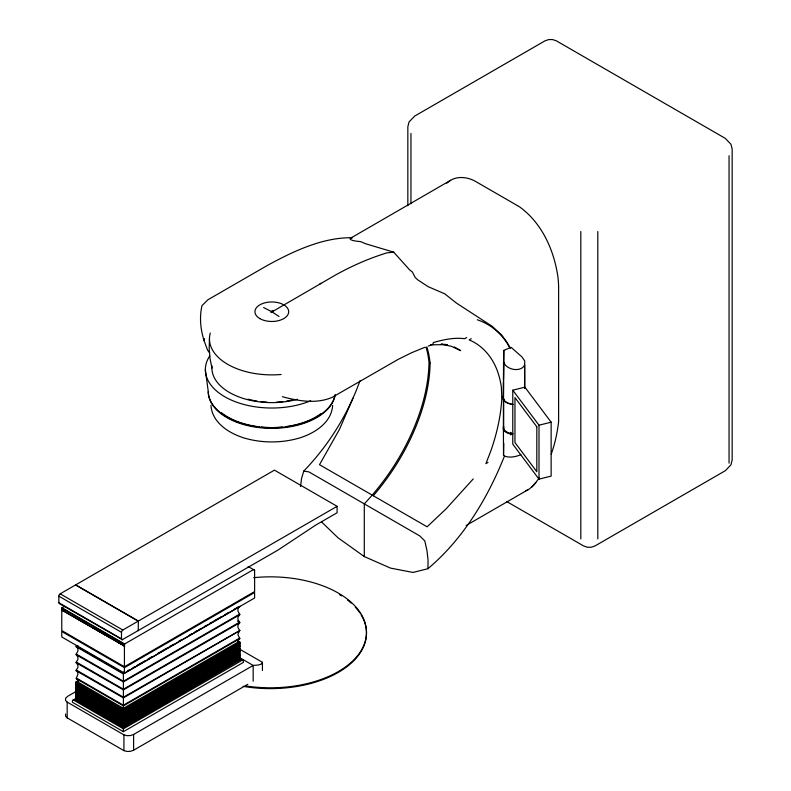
<?xml version="1.0" encoding="UTF-8"?>
<svg xmlns="http://www.w3.org/2000/svg" width="791" height="791" viewBox="0 0 791 791"><rect width="100%" height="100%" fill="white"/><g stroke="black" fill="none" stroke-linecap="round" stroke-linejoin="round"><path stroke-width="1.19" d="M122.585 639.771L59.414 603.652L58.841 602.722L58.841 596.157A1.889 1.088 -60 0 1 60.185 593.833L274.437 470.141L337.095 506.319L337.095 512.756L315.688 525.115L277.681 550.269L122.071 639.83L121.498 638.901L121.507 632.335A1.889 1.088 -60 0 1 122.842 630.012L337.095 506.319M503.402 399.386L503.808 350.383L511.105 347.318L521.971 356.949L524.71 360.923L524.611 388.203M240.335 660.05L243.183 660.198L243.44 662.364L123.396 731.675L72.426 702.25L72.495 700.253L75.531 699.936L123.396 727.562L240.335 659.832L239.554 659.447L123.396 726.514L75.501 698.848L76.322 698.374L123.396 725.545L240.365 658.013L239.564 657.539L123.396 724.615L75.748 697.296L76.312 696.485M503.471 382.795L503.402 426.28A11.104 6.407 0 0 0 511.243 434.13M503.511 379.196L503.808 350.383M321.611 521.991L338.064 537.821L364.285 556.567L390.517 568.106L413.031 572.447L427.911 568.699L428.06 560.206L427.021 550.882L424.807 540.935L419.695 535.873L308.885 471.891L303.774 471.06L301.559 478.446L300.521 486.564M209.447 338.874L209.18 348.643L210.001 358.392L211.919 368.042M501.82 397.28L501.336 386.937A126.896 73.266 -60 0 0 498.379 373.925C493.9 359.213 483.617 345.815 469.142 339.903L471.248 338.686M520.854 454.588A11.104 4.528 -11.6 0 1 503.531 455.013L503.778 443.365M65.653 714.006L65.544 716.162L67.314 718.001M209.674 352.885L207.549 350.126L204.167 340.881L204.533 338.657M332.665 405.447C331.548 421.929 316.074 432.331 301.776 437.225L300.877 437.601C282.021 443.375 261.603 443.375 242.748 437.601L241.838 437.225C227.551 432.331 212.077 421.929 210.96 405.447M430.67 344.54L432.717 344.787L433.32 342.562C443.444 339.665 454.074 337.332 464.653 338.686L466.72 337.49M551.238 454.252L553.66 446.688A233.681 134.915 60 0 0 558.614 421.662L558.624 288.24A88.009 50.812 60 0 0 557.882 276.721C554.007 250.015 541.805 222.765 519.351 206.718L474.649 180.912C467.293 177.125 457.949 175.918 450.583 180.318L350.146 238.447L350.364 239.485L352.756 240.464A18.796 2.116 1.6 0 0 360.617 241.611L365.739 243.786L393.71 252.161L409.738 269.998L412.388 272.025L415.216 277.503L417.836 279.925L428.178 286.688L444.74 293.807L456.545 303.161L492.2 326.317L501.721 335.137L507.021 342.305L510.383 348.347M359.945 380.827C347.862 414.395 328.572 445.412 303.774 471.06M353.053 398.031L339.458 429.375L319.505 464.693L427.11 526.816L446.282 508.682L473.216 478.95M504.361 456.348C487.493 498.587 462.992 539.185 427.911 568.699M239.278 648.956L262.434 662.324L261.673 663.936L258.469 665.013L253.179 665.429L133.61 734.453L130.485 735.551L126.926 735.689L123.93 734.859L67.176 702.092L65.544 700.401L65.653 698.245L67.611 696.347L76.154 691.413M248.117 566.554L254.603 570.173L254.623 591.579L124.424 666.754L61.767 630.575L61.767 610.108L124.642 646.158L61.767 609.91L61.985 607.785L64.12 606.559M124.424 646.089L124.652 643.963L253.436 569.619L254.603 570.173M352.262 237.725C322.57 237.29 293.382 251.261 267.378 265.44L207.914 299.769L202.002 305.623C199.283 317.32 200.499 329.54 204.167 340.881M539.205 478.021L533.905 484.982L529.456 488.887L466.166 525.481M76.332 654.078L123.396 681.249L239.535 614.192L240.098 614.508L123.396 681.891L75.936 654.622L77.765 651.339A8.345 6.812 0 0 0 77.745 648.472L76.707 646.83A1.77 1.444 0 0 0 76.183 646.712L76.183 646.079M373.303 495.749C393.335 472.415 409.402 445.56 419.734 416.57A131.692 76.035 -60 0 0 430.106 362.921M535.833 482.51L531.611 487.256M237.399 620.945L240.078 622.586L123.396 689.881L75.936 662.611L77.785 659.664A6.625 5.408 0 0 0 77.785 657.123L76.332 654.721M76.332 670.056L123.396 697.227L240.078 630.407L123.396 697.87L75.936 670.61L77.785 667.653A6.625 5.408 0 0 0 77.785 665.112L76.332 662.71M76.332 678.045L123.396 705.216L239.535 638.159L240.098 638.485L123.396 705.859L76.332 678.698C75.788 677.521 80.336 672.884 76.332 670.699M239.535 614.834L238.081 617.237A6.625 5.408 0 0 0 238.081 619.778L239.535 622.181L123.396 689.238L76.332 662.067M239.535 622.824L238.081 625.226A6.625 5.408 0 0 0 238.081 627.767L239.535 630.17M239.535 630.813L237.893 634.491L239.535 638.159M270.918 312.514L335.196 275.199A340.763 196.741 -60 0 1 378.108 255.76L386.72 252.873L393.71 252.161M446.747 183.176L450.583 180.318M238.852 607.102L238.131 608.586A8.345 6.812 0 0 0 238.101 611.453L239.535 614.192M239.535 638.802L237.893 640.73A3.955 3.223 0 0 0 237.765 642.272L123.396 708.311L78.101 682.158L75.768 682.158L75.768 682.88L123.396 710.377L240.098 642.994L240.098 642.272L237.982 641.056M61.767 609.91L64.111 611.008M61.767 610.108L64.111 611.206M78.952 680.319L75.768 682.158L123.396 709.656L240.098 642.272L237.765 642.272M75.768 682.88L78.952 681.041M124.424 667.653L254.603 592.489L254.603 597.996L124.424 673.151L61.767 636.973L61.767 631.475L124.424 667.653L124.424 673.151M76.509 698.087L73.316 699.926L123.396 728.837L242.55 660.04L239.357 658.201M487.968 462.458L485.921 463.635L490.667 451.335A144.199 83.253 -60 0 0 501.87 397.26M127.658 670.788L129.783 669.562M132.977 667.713L135.113 666.487M137.248 665.261L144.704 660.95M147.897 659.101L152.159 656.639M157.488 653.564L167.079 648.027M169.215 646.801L173.476 644.339M178.806 641.264L181.999 639.415M189.454 635.114L191.59 633.878M194.784 632.039L196.919 630.803M199.045 629.577L201.181 628.341M204.375 626.502L206.51 625.266M209.704 623.417L211.83 622.191M213.966 620.965L221.421 616.654M224.624 614.805L228.886 612.353M234.215 609.268L238.477 606.816M240.049 606.321L123.396 673.972L76.183 646.712M76.332 683.167L123.396 710.051L239.535 642.994L240.365 643.755L123.396 711.297L75.501 683.642L76.332 683.167L123.396 710.338M239.544 644.23L240.128 645.041L123.396 712.246L75.748 684.927L76.322 684.116M239.554 645.179L240.128 645.99L123.396 713.185L75.748 685.876L76.312 685.065M238.487 647.7L123.396 714.144L75.748 686.835L76.312 686.024M239.554 646.138L240.365 646.613L239.544 647.078L240.128 647.898L123.396 715.094L99.864 701.508M239.535 648.037L240.128 648.847L123.396 716.053L75.501 688.397L76.332 687.923L98.796 700.885M239.544 648.986L240.128 649.797L123.396 717.002L75.748 689.683L76.322 688.872M239.554 649.935L240.128 650.746L123.396 717.941L75.748 690.632L76.312 689.821M238.487 652.456L123.396 718.9L75.748 691.591L76.312 690.78M239.554 650.894L240.365 651.369L239.544 651.833L240.128 652.654L123.396 719.85L99.864 706.264M239.535 652.793L240.128 653.603L123.396 720.809L75.501 693.153L76.332 692.679L98.796 705.641M239.544 653.742L240.128 654.553L123.396 721.758L75.748 694.439L76.322 693.628M239.554 654.691L240.128 655.502L123.396 722.697L75.748 695.388L76.312 694.577M238.487 657.212L123.396 723.656L99.854 710.071M123.782 750.58L126.926 751.45L130.485 751.321L133.61 750.214L247.83 684.274M319.999 283.86L321.057 283.287M528.24 489.639L525.679 490.855M350.64 238.022L352.351 237.567M424.994 347.239L411.627 352.717L398.14 359.391L332.161 397.349C316.37 404.161 298.474 401.037 282.417 396.716M428.297 346.053L431.777 344.886M77.983 645.763L76.332 646.079L123.396 673.25M512.776 390.2L524.898 387.165L551.139 422.176L551.139 476.113L539.007 479.148L512.776 444.137L512.776 390.2L539.007 425.202L539.007 479.148M539.007 425.202L551.139 422.176M76.312 686.974L75.501 687.448L76.332 687.923M76.312 691.73L75.501 692.204L76.332 692.679M76.312 695.536L75.748 696.347L98.786 709.448M239.564 657.539L240.365 656.125L239.554 655.65M239.554 659.437L240.365 658.962L239.544 658.488M76.302 697.425L75.501 697.899L76.322 698.374M76.312 699.333L75.531 699.936M432.717 344.787L447.429 344.649L441.22 344.105L451.532 346.359L460.708 350.64L454.321 346.952M477.28 319.772C491.162 324.29 502.769 334.593 509.582 347.427M263.621 307.57L271.333 311.476L273.627 310.705L272.292 311.931M506.695 501.534L583.709 545.998L587.466 547.243L591.174 547.243L594.931 545.998L725.298 470.724L730.943 464.851L732.159 460.036L732.159 149.074L730.943 144.249L725.298 138.376L556.3 40.806L552.533 39.55L548.835 39.55L545.068 40.806L414.702 116.069L409.056 121.943L407.84 126.768L407.84 205.769M240.395 658.053L253.169 665.429L253.179 681.189M75.689 584.885L138.356 621.064L138.227 630.734M75.56 584.954L138.227 621.133M60.185 593.833L122.842 630.012M58.841 596.157L121.507 632.335M58.841 602.722L121.498 638.901M61.985 607.785L124.652 643.963M61.767 608.18L124.424 644.349M76.856 618.374L78.981 619.6M82.165 621.439L85.349 623.278M92.784 627.57L94.91 628.796M97.036 630.022L100.22 631.861M102.346 633.087L105.529 634.926M107.655 636.152L109.781 637.378M117.216 641.669L120.4 643.508M76.856 618.562L78.981 619.788M82.165 621.627L85.349 623.466M92.784 627.757L94.91 628.983M97.036 630.209L100.22 632.058M102.346 633.284L105.529 635.124M107.655 636.35L109.781 637.576M117.216 641.867L120.4 643.706M122.526 644.932L124.642 646.158M279.045 316.479L272.292 312.03L273.627 310.705L271.333 311.377M76.332 678.698L77.983 680.616A3.955 3.223 0 0 1 78.101 682.158M205.344 369.664L208.191 391.031A63.626 36.732 0 0 0 268.693 427.723A63.626 36.732 0 0 0 335.127 394.62M503.471 400.918L503.531 362.041A11.104 7.851 15 0 0 513.932 369.437A11.104 7.851 15 0 0 524.611 365.037L524.769 388.351M503.659 426.379L503.689 431.233M503.402 429.602L503.531 455.013M729.055 155.768L729.055 463.14M597.808 231.536L597.808 538.918M580.821 231.536L580.821 538.918M503.669 398.793L503.669 426.873A10.767 6.219 0 0 0 513.132 433.765M410.954 133.461L410.954 203.821M364.285 556.567L364.285 503.877C388.065 478.624 406.95 448.626 418.627 415.928A131.692 76.035 -60 0 0 428.999 362.278A114.774 66.266 -60 0 0 426.052 347.269M262.434 662.324L262.434 670.531M133.61 734.453L133.61 750.214M124.424 646.287L124.424 666.754M123.93 734.859L123.93 750.629L67.176 717.862L67.176 702.092M123.396 671.974L123.396 731.675M361.101 614.834A96.097 55.479 0 0 1 339.972 671.411A96.097 55.479 0 0 1 243.114 686.341M339.428 594.555A96.097 55.479 0 0 1 341.574 595.87M347.575 600.102A96.097 55.479 0 0 1 351.164 603.088M355.337 607.201A96.097 55.479 0 0 1 359.846 612.877M253.684 577.687A96.097 55.479 0 0 1 366.391 634.738A96.097 55.479 0 0 1 245.517 685.916M426.873 346.982A114.774 66.266 -60 0 1 430.057 362.95M513.132 404.468A10.767 6.219 0 0 1 503.62 398.644M511.243 403.924A11.104 6.407 0 0 1 503.402 396.073M292.255 400.019A56.428 32.579 0 0 1 286.411 401.116M282.832 401.601A56.428 32.579 0 0 1 276.721 402.105M266.903 402.105A56.428 32.579 0 0 1 260.783 401.601M257.204 401.116A56.428 32.579 0 0 1 247.949 399.178M297.505 399.277A59.898 34.577 0 0 1 212.047 365.788M281.112 374.479A62.36 36 0 0 1 210.287 333.011M335.028 395.263A63.517 36.673 0 0 1 268.703 428.307A63.517 36.673 0 0 1 208.29 391.674M321.097 413.505A62.123 35.862 0 0 1 285.65 426.636M282.229 427.031A62.123 35.862 0 0 1 274.121 427.516M269.504 427.516A62.123 35.862 0 0 1 261.396 427.031M259.102 426.784A62.123 35.862 0 0 1 240.751 422.73M239.594 422.335A62.123 35.862 0 0 1 221.549 412.754M310.655 400.79A66.464 38.373 0 0 1 231.249 400.048A66.464 38.373 0 0 1 209.763 355.901M239.287 606.905A1.77 1.444 0 0 1 239.683 606.826M510.838 432.469L510.828 434.931L510.798 432.479M536.822 426.784L514.961 397.606L514.961 442.565L536.822 471.733L536.822 426.784M259.863 318.615A16.898 9.759 0 0 0 288.132 314.245A16.898 9.759 0 0 0 267.437 302.3A16.898 9.759 0 0 0 259.863 318.615"/></g></svg>
